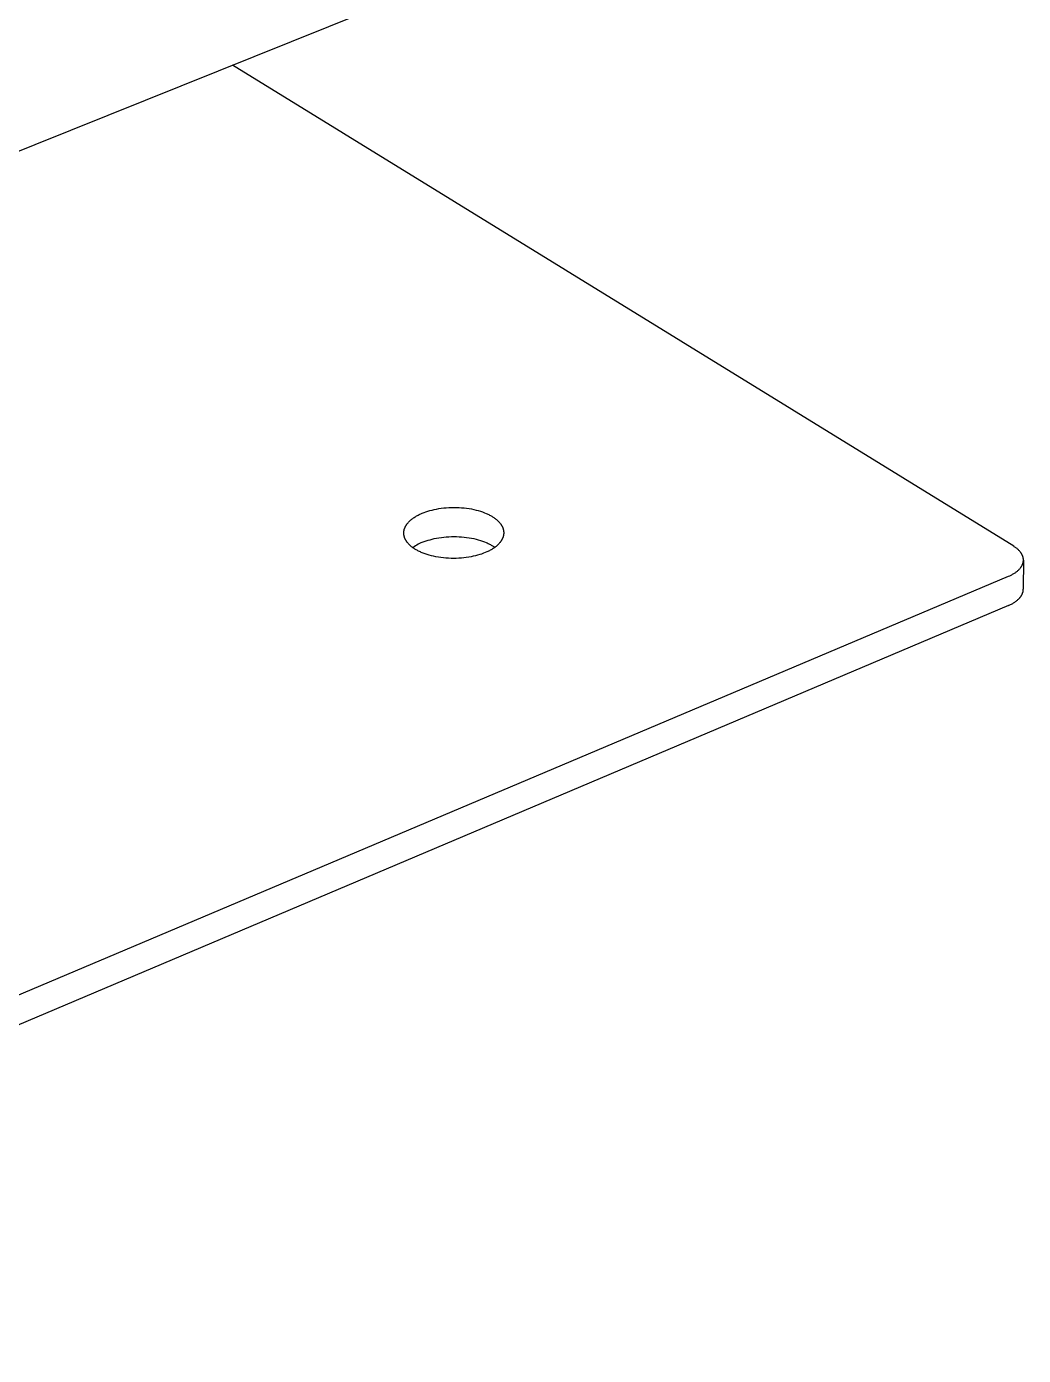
# Model space of a CAD drawing. Header units: millimetres. Extents: x -2542 to 6192, y -257 to 5845.
# Drawn here: x 147.5 to 333.7, y -5.6 to 242.5 of the extents above; entities that cross this region are included whole.
import ezdxf

# ---------------------------------------------------------------- set-up
doc = ezdxf.new("R2010")
doc.units = ezdxf.units.MM
doc.header["$MEASUREMENT"] = 0
doc.layers.add('Utwórz2D linie widoczne', color=7, linetype='Continuous', true_color=0x000000)

msp = doc.modelspace()

# ---------------------------------------------------------------- linework, layer by layer
at = {"layer": 'Utwórz2D linie widoczne'}
for p, q in [((272.8, 270.22), (2.52, 161.49)), ((331.85, 145.45), (185.95, 235.28)), ((220.77, 151.36), (220.92, 151.43)), ((220.92, 151.43), (221.08, 151.5)), ((221.08, 151.5), (221.39, 151.64)), ((221.39, 151.64), (221.72, 151.77)), ((221.72, 151.77), (222.07, 151.9)), ((222.07, 151.9), (222.43, 152.02)), ((222.43, 152.02), (222.81, 152.13)), ((222.81, 152.13), (223.21, 152.23)), ((223.21, 152.23), (223.62, 152.33)), ((223.62, 152.33), (224.04, 152.41)), ((224.04, 152.41), (224.48, 152.49)), ((224.48, 152.49), (224.92, 152.56)), ((224.92, 152.56), (225.38, 152.61)), ((225.38, 152.61), (225.84, 152.66)), ((225.84, 152.66), (226.32, 152.69)), ((226.32, 152.69), (226.79, 152.71)), ((226.79, 152.71), (227.27, 152.72)), ((227.27, 152.72), (227.76, 152.71)), ((227.76, 152.71), (228.24, 152.69)), ((228.24, 152.69), (228.72, 152.66)), ((228.72, 152.66), (229.19, 152.62)), ((229.19, 152.62), (229.66, 152.56)), ((229.66, 152.56), (230.12, 152.5)), ((230.12, 152.5), (230.57, 152.42)), ((230.57, 152.42), (231, 152.33)), ((231, 152.33), (231.43, 152.23)), ((231.43, 152.23), (231.84, 152.12)), ((231.84, 152.12), (232.23, 152)), ((232.23, 152), (232.61, 151.87)), ((232.61, 151.87), (232.98, 151.73)), ((232.98, 151.73), (233.32, 151.59)), ((233.32, 151.59), (233.48, 151.52)), ((233.48, 151.52), (233.64, 151.44)), ((233.64, 151.44), (233.8, 151.37)), ((218.11, 148.86), (218.13, 148.92)), ((218.13, 148.92), (218.16, 148.98)), ((218.16, 148.98), (218.18, 149.04)), ((218.18, 149.04), (218.21, 149.1)), ((218.21, 149.1), (218.24, 149.16)), ((218.24, 149.16), (218.27, 149.22)), ((218.27, 149.22), (218.31, 149.28)), ((218.31, 149.28), (218.34, 149.33)), ((218.34, 149.33), (218.38, 149.39)), ((218.38, 149.39), (218.42, 149.45)), ((218.42, 149.45), (218.45, 149.51)), ((218.45, 149.51), (218.49, 149.57)), ((218.49, 149.57), (218.54, 149.62)), ((218.54, 149.62), (218.58, 149.68)), ((218.58, 149.68), (218.62, 149.73)), ((218.62, 149.73), (218.72, 149.85)), ((218.72, 149.85), (218.81, 149.96)), ((218.81, 149.96), (218.92, 150.06)), ((218.92, 150.06), (219.02, 150.17)), ((219.02, 150.17), (219.13, 150.27)), ((219.13, 150.27), (219.25, 150.38)), ((219.25, 150.38), (219.37, 150.48)), ((219.37, 150.48), (219.5, 150.57)), ((219.5, 150.57), (219.62, 150.67)), ((219.62, 150.67), (219.76, 150.76)), ((219.76, 150.76), (219.89, 150.86)), ((219.89, 150.86), (220.03, 150.94)), ((220.03, 150.94), (220.17, 151.03)), ((220.17, 151.03), (220.32, 151.12)), ((220.32, 151.12), (220.46, 151.2)), ((220.46, 151.2), (220.61, 151.28)), ((220.61, 151.28), (220.77, 151.36)), ((233.8, 151.37), (233.95, 151.29)), ((233.95, 151.29), (234.1, 151.21)), ((234.1, 151.21), (234.24, 151.13)), ((234.24, 151.13), (234.38, 151.05)), ((234.38, 151.05), (234.51, 150.97)), ((234.51, 150.97), (234.64, 150.89)), ((234.64, 150.89), (234.76, 150.81)), ((234.76, 150.81), (234.89, 150.72)), ((234.89, 150.72), (235.01, 150.63)), ((235.01, 150.63), (235.12, 150.54)), ((235.12, 150.54), (235.24, 150.45)), ((235.24, 150.45), (235.35, 150.35)), ((235.35, 150.35), (235.46, 150.25)), ((235.46, 150.25), (235.56, 150.15)), ((235.56, 150.15), (235.66, 150.05)), ((235.66, 150.05), (235.76, 149.95)), ((235.76, 149.95), (235.85, 149.84)), ((235.85, 149.84), (235.93, 149.74)), ((235.93, 149.74), (235.97, 149.68)), ((235.97, 149.68), (236.01, 149.63)), ((236.01, 149.63), (236.05, 149.57)), ((236.05, 149.57), (236.09, 149.52)), ((236.09, 149.52), (236.13, 149.46)), ((236.13, 149.46), (236.16, 149.41)), ((236.16, 149.41), (236.2, 149.35)), ((236.2, 149.35), (236.23, 149.29)), ((236.23, 149.29), (236.26, 149.24)), ((236.26, 149.24), (236.29, 149.18)), ((236.29, 149.18), (236.32, 149.12)), ((236.32, 149.12), (236.35, 149.06)), ((236.35, 149.06), (236.37, 149)), ((236.37, 149), (236.4, 148.95)), ((236.4, 148.95), (236.42, 148.89)), ((217.92, 147.94), (217.93, 148)), ((217.93, 147.88), (217.92, 147.94)), ((217.93, 148.12), (217.94, 148.19)), ((217.93, 148.06), (217.93, 148.12)), ((217.93, 148), (217.93, 148.06)), ((217.93, 147.82), (217.93, 147.88)), ((217.93, 147.76), (217.93, 147.82)), ((217.94, 147.69), (217.93, 147.76)), ((217.94, 148.19), (217.95, 148.25)), ((217.94, 147.63), (217.94, 147.69)), ((217.95, 147.57), (217.94, 147.63)), ((217.95, 148.25), (217.96, 148.31)), ((217.96, 147.51), (217.95, 147.57)), ((217.96, 148.31), (217.97, 148.37)), ((217.97, 147.45), (217.96, 147.51)), ((217.97, 148.37), (217.98, 148.43)), ((217.98, 147.39), (217.97, 147.45)), ((217.98, 148.43), (217.99, 148.49)), ((218, 147.33), (217.98, 147.39)), ((217.99, 148.49), (218.01, 148.55)), ((218.01, 147.27), (218, 147.33)), ((218.01, 148.55), (218.02, 148.62)), ((218.03, 147.21), (218.01, 147.27)), ((218.02, 148.62), (218.04, 148.68)), ((218.05, 147.15), (218.03, 147.21)), ((218.04, 148.68), (218.06, 148.74)), ((218.07, 147.09), (218.05, 147.15)), ((218.06, 148.74), (218.08, 148.8)), ((218.09, 147.03), (218.07, 147.09)), ((218.08, 148.8), (218.11, 148.86)), ((218.11, 146.97), (218.09, 147.03)), ((218.14, 146.91), (218.11, 146.97)), ((218.16, 146.85), (218.14, 146.91)), ((218.19, 146.8), (218.16, 146.85)), ((218.22, 146.74), (218.19, 146.8)), ((218.25, 146.68), (218.22, 146.74)), ((218.28, 146.62), (218.25, 146.68)), ((218.31, 146.57), (218.28, 146.62)), ((218.35, 146.51), (218.31, 146.57)), ((218.38, 146.45), (218.35, 146.51)), ((218.42, 146.4), (218.38, 146.45)), ((221.74, 146.33), (222.09, 146.45)), ((222.09, 146.45), (222.45, 146.57)), ((222.45, 146.57), (222.83, 146.68)), ((222.83, 146.68), (223.22, 146.79)), ((223.22, 146.79), (223.63, 146.88)), ((223.63, 146.88), (224.05, 146.97)), ((224.05, 146.97), (224.49, 147.05)), ((224.49, 147.05), (224.94, 147.11)), ((224.94, 147.11), (225.39, 147.17)), ((225.39, 147.17), (225.86, 147.21)), ((225.86, 147.21), (226.33, 147.24)), ((226.33, 147.24), (226.81, 147.26)), ((226.81, 147.26), (227.29, 147.27)), ((227.29, 147.27), (227.77, 147.27)), ((227.77, 147.27), (228.25, 147.25)), ((228.25, 147.25), (228.73, 147.22)), ((228.73, 147.22), (229.2, 147.17)), ((229.2, 147.17), (229.67, 147.12)), ((229.67, 147.12), (230.13, 147.05)), ((230.13, 147.05), (230.58, 146.97)), ((230.58, 146.97), (231.02, 146.88)), ((231.02, 146.88), (231.44, 146.78)), ((231.44, 146.78), (231.85, 146.67)), ((231.85, 146.67), (232.25, 146.55)), ((232.25, 146.55), (232.62, 146.42)), ((232.62, 146.42), (232.99, 146.29)), ((236.11, 146.47), (236.07, 146.41)), ((236.15, 146.52), (236.11, 146.47)), ((236.18, 146.58), (236.15, 146.52)), ((236.22, 146.64), (236.18, 146.58)), ((236.25, 146.7), (236.22, 146.64)), ((236.28, 146.76), (236.25, 146.7)), ((236.31, 146.82), (236.28, 146.76)), ((236.34, 146.88), (236.31, 146.82)), ((236.37, 146.94), (236.34, 146.88)), ((236.39, 147), (236.37, 146.94)), ((236.42, 147.06), (236.39, 147)), ((236.42, 148.89), (236.44, 148.83)), ((236.44, 147.12), (236.42, 147.06)), ((236.44, 148.83), (236.46, 148.77)), ((236.46, 147.18), (236.44, 147.12)), ((236.46, 148.77), (236.48, 148.71)), ((236.48, 147.24), (236.46, 147.18)), ((236.48, 148.71), (236.5, 148.65)), ((236.5, 147.3), (236.48, 147.24)), ((236.5, 148.65), (236.52, 148.59)), ((236.52, 147.36), (236.5, 147.3)), ((236.52, 148.59), (236.53, 148.53)), ((236.53, 147.42), (236.52, 147.36)), ((236.53, 148.53), (236.54, 148.47)), ((236.54, 147.49), (236.53, 147.42)), ((236.54, 148.47), (236.56, 148.41)), ((236.56, 147.55), (236.54, 147.49)), ((236.56, 148.41), (236.57, 148.35)), ((236.57, 147.61), (236.56, 147.55)), ((236.57, 148.35), (236.57, 148.28)), ((236.57, 148.28), (236.58, 148.22)), ((236.58, 147.73), (236.57, 147.67)), ((236.57, 147.67), (236.57, 147.61)), ((236.58, 148.22), (236.59, 148.16)), ((236.59, 147.79), (236.58, 147.73)), ((236.59, 148.16), (236.59, 148.1)), ((236.59, 148.1), (236.59, 148.04)), ((236.59, 148.04), (236.59, 147.98)), ((236.59, 147.98), (236.59, 147.92)), ((236.59, 147.92), (236.59, 147.85)), ((236.59, 147.85), (236.59, 147.79)), ((218.46, 146.34), (218.42, 146.4)), ((218.49, 146.29), (218.46, 146.34)), ((218.53, 146.23), (218.49, 146.29)), ((218.58, 146.18), (218.53, 146.23)), ((218.66, 146.07), (218.58, 146.18)), ((218.75, 145.97), (218.66, 146.07)), ((218.85, 145.86), (218.75, 145.97)), ((218.95, 145.76), (218.85, 145.86)), ((219.05, 145.66), (218.95, 145.76)), ((219.16, 145.56), (219.05, 145.66)), ((219.27, 145.47), (219.16, 145.56)), ((219.38, 145.37), (219.27, 145.47)), ((219.5, 145.28), (219.38, 145.37)), ((219.62, 145.19), (219.5, 145.28)), ((219.85, 145.37), (219.61, 145.2)), ((219.74, 145.11), (219.62, 145.19)), ((219.87, 145.02), (219.74, 145.11)), ((220.1, 145.53), (219.85, 145.37)), ((220, 144.94), (219.87, 145.02)), ((220.13, 144.86), (220, 144.94)), ((220.35, 145.68), (220.1, 145.53)), ((220.26, 144.78), (220.13, 144.86)), ((220.41, 144.7), (220.26, 144.78)), ((220.61, 145.82), (220.35, 145.68)), ((220.55, 144.62), (220.41, 144.7)), ((220.7, 144.54), (220.55, 144.62)), ((220.87, 145.96), (220.61, 145.82)), ((220.86, 144.46), (220.7, 144.54)), ((221.02, 144.39), (220.86, 144.46)), ((221.14, 146.08), (220.87, 145.96)), ((221.19, 144.32), (221.02, 144.39)), ((221.41, 146.2), (221.14, 146.08)), ((221.53, 144.17), (221.19, 144.32)), ((221.41, 146.2), (221.74, 146.33)), ((221.89, 144.04), (221.53, 144.17)), ((222.27, 143.91), (221.89, 144.04)), ((232.46, 144.01), (232.1, 143.89)), ((232.81, 144.14), (232.46, 144.01)), ((233.14, 144.27), (232.81, 144.14)), ((232.99, 146.29), (233.33, 146.15)), ((233.46, 144.41), (233.14, 144.27)), ((233.33, 146.15), (233.5, 146.07)), ((233.61, 144.48), (233.46, 144.41)), ((233.5, 146.07), (233.66, 146)), ((233.77, 144.55), (233.61, 144.48)), ((233.66, 146), (233.81, 145.92)), ((233.92, 144.63), (233.77, 144.55)), ((233.81, 145.92), (233.96, 145.85)), ((234.07, 144.71), (233.92, 144.63)), ((233.96, 145.85), (234.11, 145.77)), ((234.22, 144.79), (234.07, 144.71)), ((234.11, 145.77), (234.25, 145.69)), ((234.36, 144.88), (234.22, 144.79)), ((234.25, 145.69), (234.39, 145.61)), ((234.5, 144.97), (234.36, 144.88)), ((234.39, 145.61), (234.52, 145.53)), ((234.64, 145.06), (234.5, 144.97)), ((234.52, 145.53), (234.72, 145.39)), ((234.78, 145.15), (234.64, 145.06)), ((234.72, 145.39), (234.82, 145.32)), ((234.91, 145.24), (234.78, 145.15)), ((234.82, 145.32), (234.92, 145.25)), ((235.04, 145.34), (234.91, 145.24)), ((235.16, 145.44), (235.04, 145.34)), ((235.28, 145.54), (235.16, 145.44)), ((235.4, 145.64), (235.28, 145.54)), ((235.51, 145.74), (235.4, 145.64)), ((235.61, 145.85), (235.51, 145.74)), ((235.72, 145.96), (235.61, 145.85)), ((235.81, 146.07), (235.72, 145.96)), ((235.9, 146.18), (235.81, 146.07)), ((235.95, 146.24), (235.9, 146.18)), ((235.99, 146.29), (235.95, 146.24)), ((236.03, 146.35), (235.99, 146.29)), ((236.07, 146.41), (236.03, 146.35)), ((331.96, 145.38), (331.85, 145.45)), ((332.07, 145.31), (331.96, 145.38)), ((332.17, 145.24), (332.07, 145.31)), ((332.27, 145.17), (332.17, 145.24)), ((332.37, 145.09), (332.27, 145.17)), ((332.47, 145.01), (332.37, 145.09)), ((332.57, 144.93), (332.47, 145.01)), ((332.66, 144.85), (332.57, 144.93)), ((332.75, 144.77), (332.66, 144.85)), ((332.83, 144.68), (332.75, 144.77)), ((332.92, 144.6), (332.83, 144.68)), ((332.99, 144.51), (332.92, 144.6)), ((333.07, 144.42), (332.99, 144.51)), ((333.14, 144.33), (333.07, 144.42)), ((333.17, 144.28), (333.14, 144.33)), ((333.21, 144.24), (333.17, 144.28)), ((333.24, 144.19), (333.21, 144.24)), ((333.27, 144.14), (333.24, 144.19)), ((333.3, 144.1), (333.27, 144.14)), ((333.33, 144.05), (333.3, 144.1)), ((333.36, 144), (333.33, 144.05)), ((333.38, 143.95), (333.36, 144)), ((333.41, 143.9), (333.38, 143.95)), ((222.67, 143.79), (222.27, 143.91)), ((223.08, 143.68), (222.67, 143.79)), ((223.5, 143.58), (223.08, 143.68)), ((223.94, 143.49), (223.5, 143.58)), ((224.39, 143.41), (223.94, 143.49)), ((224.85, 143.34), (224.39, 143.41)), ((225.32, 143.28), (224.85, 143.34)), ((225.8, 143.24), (225.32, 143.28)), ((226.28, 143.21), (225.8, 143.24)), ((226.76, 143.19), (226.28, 143.21)), ((227.24, 143.19), (226.76, 143.19)), ((227.73, 143.19), (227.24, 143.19)), ((228.2, 143.21), (227.73, 143.19)), ((228.68, 143.25), (228.2, 143.21)), ((229.14, 143.29), (228.68, 143.25)), ((229.6, 143.35), (229.14, 143.29)), ((230.05, 143.41), (229.6, 143.35)), ((230.49, 143.49), (230.05, 143.41)), ((230.91, 143.58), (230.49, 143.49)), ((231.32, 143.67), (230.91, 143.58)), ((231.72, 143.78), (231.32, 143.67)), ((232.1, 143.89), (231.72, 143.78)), ((333.14, 141.45), (333.17, 141.49)), ((333.17, 141.49), (333.21, 141.54)), ((333.21, 141.54), (333.24, 141.59)), ((333.24, 141.59), (333.27, 141.64)), ((333.27, 141.64), (333.3, 141.68)), ((333.3, 141.68), (333.33, 141.73)), ((333.33, 141.73), (333.36, 141.78)), ((333.36, 141.78), (333.39, 141.83)), ((333.39, 141.83), (333.41, 141.88)), ((333.43, 143.86), (333.41, 143.9)), ((333.41, 141.88), (333.44, 141.93)), ((333.46, 143.81), (333.43, 143.86)), ((333.44, 141.93), (333.46, 141.98)), ((333.48, 143.76), (333.46, 143.81)), ((333.46, 141.98), (333.48, 142.03)), ((333.5, 143.71), (333.48, 143.76)), ((333.48, 142.03), (333.5, 142.08)), ((333.52, 143.66), (333.5, 143.71)), ((333.5, 142.08), (333.52, 142.13)), ((333.54, 143.61), (333.52, 143.66)), ((333.52, 142.13), (333.54, 142.18)), ((333.55, 143.56), (333.54, 143.61)), ((333.54, 142.18), (333.56, 142.23)), ((333.57, 143.51), (333.55, 143.56)), ((333.56, 142.23), (333.58, 142.28)), ((333.59, 143.46), (333.57, 143.51)), ((333.58, 142.28), (333.59, 142.33)), ((333.6, 143.41), (333.59, 143.46)), ((333.59, 142.33), (333.6, 142.38)), ((333.61, 143.36), (333.6, 143.41)), ((333.6, 142.38), (333.62, 142.43)), ((333.62, 143.31), (333.61, 143.36)), ((333.63, 143.26), (333.62, 143.31)), ((333.62, 142.43), (333.63, 142.49)), ((333.64, 143.2), (333.63, 143.26)), ((333.63, 142.49), (333.64, 142.54)), ((333.65, 143.15), (333.64, 143.2)), ((333.67, 142.84), (333.64, 137.42)), ((333.64, 142.59), (333.65, 142.64)), ((333.64, 142.54), (333.64, 142.59)), ((333.65, 143.1), (333.65, 143.15)), ((333.66, 143.05), (333.65, 143.1)), ((333.65, 142.64), (333.66, 142.69)), ((333.66, 143), (333.66, 143.05)), ((333.67, 142.95), (333.66, 143)), ((333.66, 142.79), (333.67, 142.84)), ((333.66, 142.74), (333.66, 142.79)), ((333.66, 142.69), (333.66, 142.74)), ((333.67, 142.9), (333.67, 142.95)), ((333.67, 142.84), (333.67, 142.9)), ((0, 0), (330.88, 139.85)), ((330.88, 139.85), (331.14, 139.96)), ((331.14, 139.96), (331.27, 140.02)), ((331.27, 140.02), (331.39, 140.09)), ((331.39, 140.09), (331.52, 140.15)), ((331.52, 140.15), (331.64, 140.22)), ((331.64, 140.22), (331.76, 140.29)), ((331.76, 140.29), (331.88, 140.36)), ((331.88, 140.36), (332, 140.43)), ((332, 140.43), (332.11, 140.51)), ((332.11, 140.51), (332.22, 140.58)), ((332.22, 140.58), (332.33, 140.66)), ((332.33, 140.66), (332.43, 140.74)), ((332.43, 140.74), (332.53, 140.82)), ((332.53, 140.82), (332.63, 140.91)), ((332.63, 140.91), (332.73, 140.99)), ((332.73, 140.99), (332.82, 141.08)), ((332.82, 141.08), (332.9, 141.17)), ((332.9, 141.17), (332.98, 141.26)), ((332.98, 141.26), (333.06, 141.35)), ((333.06, 141.35), (333.1, 141.4)), ((333.1, 141.4), (333.14, 141.45)), ((333.41, 136.46), (333.43, 136.52)), ((333.43, 136.52), (333.46, 136.57)), ((333.46, 136.57), (333.48, 136.63)), ((333.48, 136.63), (333.5, 136.68)), ((333.5, 136.68), (333.52, 136.74)), ((333.52, 136.74), (333.54, 136.8)), ((333.54, 136.8), (333.56, 136.85)), ((333.56, 136.85), (333.57, 136.91)), ((333.57, 136.91), (333.59, 136.97)), ((333.59, 136.97), (333.6, 137.02)), ((333.6, 137.02), (333.61, 137.08)), ((333.61, 137.08), (333.62, 137.14)), ((333.62, 137.14), (333.63, 137.19)), ((333.63, 137.25), (333.64, 137.31)), ((333.63, 137.19), (333.63, 137.25)), ((333.64, 137.36), (333.64, 137.42)), ((333.64, 137.31), (333.64, 137.36)), ((330.85, 134.39), (0.1, -5.65)), ((330.85, 134.39), (330.99, 134.45)), ((330.99, 134.45), (331.14, 134.51)), ((331.14, 134.51), (331.28, 134.58)), ((331.28, 134.58), (331.42, 134.65)), ((331.42, 134.65), (331.56, 134.73)), ((331.56, 134.73), (331.69, 134.8)), ((331.69, 134.8), (331.82, 134.88)), ((331.82, 134.88), (331.95, 134.96)), ((331.95, 134.96), (332.08, 135.04)), ((332.08, 135.04), (332.2, 135.13)), ((332.2, 135.13), (332.32, 135.21)), ((332.32, 135.21), (332.43, 135.3)), ((332.43, 135.3), (332.54, 135.39)), ((332.54, 135.39), (332.65, 135.49)), ((332.65, 135.49), (332.75, 135.58)), ((332.75, 135.58), (332.85, 135.68)), ((332.85, 135.68), (332.89, 135.73)), ((332.89, 135.73), (332.94, 135.78)), ((332.94, 135.78), (332.98, 135.83)), ((332.98, 135.83), (333.02, 135.88)), ((333.02, 135.88), (333.07, 135.93)), ((333.07, 135.93), (333.11, 135.98)), ((333.11, 135.98), (333.15, 136.04)), ((333.15, 136.04), (333.18, 136.09)), ((333.18, 136.09), (333.22, 136.14)), ((333.22, 136.14), (333.25, 136.19)), ((333.25, 136.19), (333.29, 136.25)), ((333.29, 136.25), (333.32, 136.3)), ((333.32, 136.3), (333.35, 136.35)), ((333.35, 136.35), (333.38, 136.41)), ((333.38, 136.41), (333.41, 136.46))]:
    msp.add_line(p, q, dxfattribs=at)

doc.saveas('drawing.dxf')
